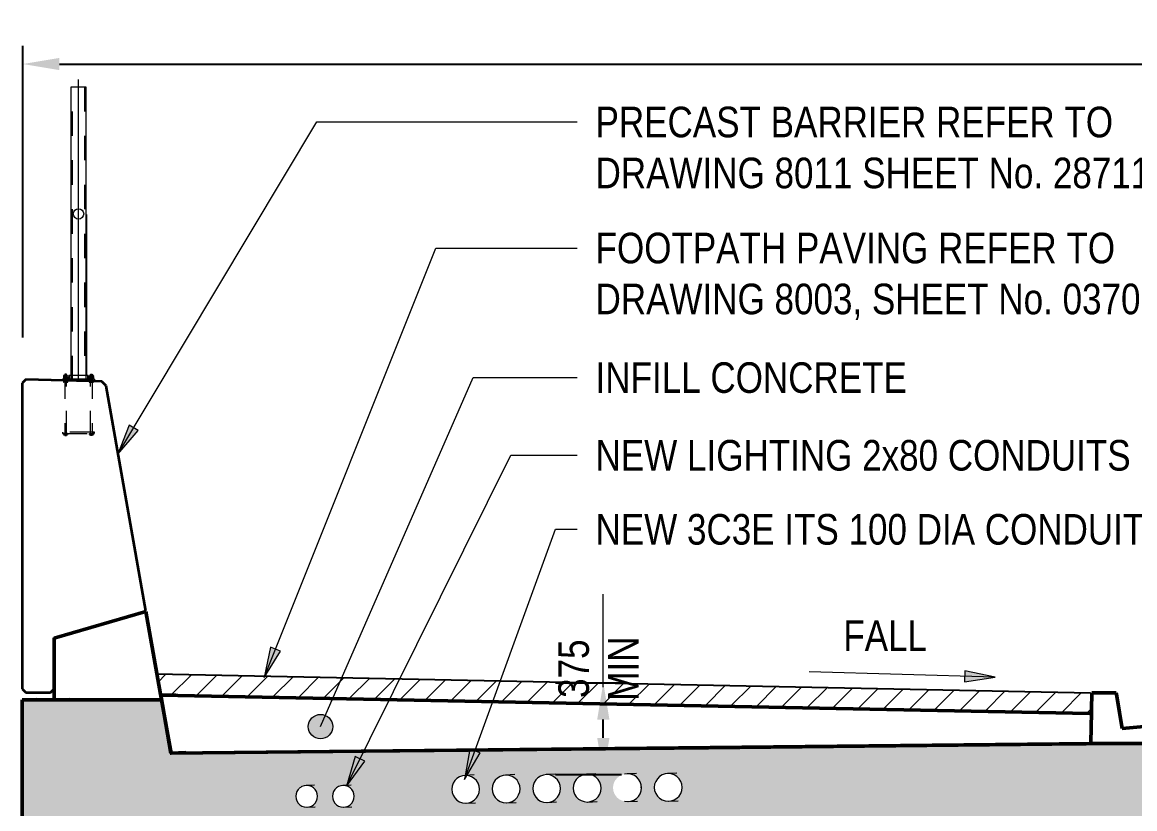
# Model space of a CAD drawing. Header units: metres. Extents: x -1693 to -1567, y 3 to 23.
# Drawn here: x -1647.161 to -1642.612, y 19.017 to 22.233 of the extents above; entities that cross this region are included whole.
import ezdxf

# ---------------------------------------------------------------- set-up
doc = ezdxf.new("R2010")
doc.units = ezdxf.units.M
doc.linetypes.add('JacobsDash', pattern=[0.0045, 0.003, -0.0015])
doc.layers.get('Defpoints').update_dxf_attribs({"color": 41})
for name, color, linetype, lineweight, true_color in [('Center line', 7, 'Continuous', 9, 0xff8080), ('D-BDGE-Conduits', 1, 'Continuous', 9, 0xff0000), ('D-BDGE-FRAMING', 7, 'Continuous', 13, 0x8c8cc6)]:
    doc.layers.add(name, color=color, linetype=linetype, lineweight=lineweight, true_color=true_color)
for name, color, linetype, lineweight in [('D-BDGE', 7, 'Continuous', 13), ('D-BDGE-18-SOLID', 7, 'Continuous', 9), ('D-BDGE-FLOOR', 7, 'Continuous', 50), ('D-BDGE-FLOOR-HID', 7, 'JacobsDash', 18), ('D-BDGE-FLOOR-PAT', 7, 'Continuous', 50), ('D-BDGE-GEN-MOD', 7, 'Continuous', 35), ('D-BDGE-LINE', 7, 'Continuous', 9), ('D-ENHA-TEXT', 7, 'Continuous', 9), ('D-ENHA-TEXT-DIMS', 7, 'Continuous', 9)]:
    doc.layers.add(name, color=color, linetype=linetype, lineweight=lineweight)
doc.styles.add('Arial Narrow', font='ARIALN.TTF', dxfattribs={"height": 0.125})
doc.dimstyles.new('____ddd____', dxfattribs={"dimscale": 0.3048, "dimtxt": 0.127929, "dimasz": 0.492126, "dimexe": 0.246063, "dimexo": 0.164042, "dimgap": 0.082021, "dimtad": 1, "dimdec": 0, "dimlfac": 1000, "dimzin": 0, "dimdsep": 46, "dimtxsty": 'Arial Narrow', "dimsah": 1, "dimcen": 0.09, "dimaunit": 1, "dimadec": 4, "dimazin": 0, "dimtfac": 1, "dimtdec": 4, "dimtix": 1, "dimtmove": 0, "dimatfit": 3, "dimfxl": 1, "dimtvp": 1, "dimtolj": 1, "dimtzin": 0, "dimarcsym": 2})
doc.dimstyles.new('____ddd_____1', dxfattribs={"dimscale": 0.3048, "dimtxt": 0.127929, "dimasz": 0.492126, "dimexe": 0.246063, "dimexo": 0.164042, "dimgap": 0.082021, "dimtad": 1, "dimdec": 0, "dimlfac": 1000, "dimzin": 0, "dimdsep": 46, "dimtxsty": 'Arial Narrow', "dimsah": 1, "dimcen": 0.09, "dimaunit": 1, "dimadec": 4, "dimazin": 0, "dimtfac": 1, "dimtdec": 4, "dimtix": 1, "dimtmove": 2, "dimatfit": 3, "dimfxl": 1, "dimtvp": 1, "dimtolj": 1, "dimtzin": 0, "dimarcsym": 2})

# ---------------------------------------------------------------- blocks, each defined once
blk = doc.blocks.new('08_ADC_Barrier_Precast_T2D_MBP-02-B - MBP-02-B-7218747-DRG-2871022 - SECTION 3')
at = {"layer": 'D-BDGE-GEN-MOD'}
for p, q in [((-1690.5551, 20.7714), (-1690.5702, 20.7564)), ((-1690.5702, 20.7564), (-1690.5702, 19.5064)), ((-1690.2449, 20.7637), (-1690.5551, 20.7714)), ((-1690.2277, 20.7466), (-1690.2449, 20.7637)), ((-1690.065, 19.8266), (-1690.2277, 20.7466)), ((-1690.4396, 19.7164), (-1690.065, 19.8266)), ((-1690.4396, 19.5064), (-1690.4396, 19.7164)), ((-1690.5702, 19.5064), (-1690.5551, 19.4914)), ((-1690.5551, 19.4914), (-1690.4547, 19.4914)), ((-1690.4547, 19.4914), (-1690.4396, 19.5064))]:
    blk.add_line(p, q, dxfattribs=at)
blk = doc.blocks.new('Upstand North - Upstand North-7372798-DRG-2871022 - SECTION 3')
at = {"layer": 'D-BDGE-FRAMING', "color": 7, "lineweight": 50}
for p, q in [((-1690.0645, 19.8238), (-1690.4391, 19.7137)), ((-1690.0006, 19.4621), (-1690.0645, 19.8238)), ((-1690.4391, 19.7137), (-1690.4391, 19.4618)), ((-1690.4391, 19.4618), (-1690.3789, 19.4638)), ((-1690.4391, 19.4618), (-1690.0006, 19.4621))]:
    blk.add_line(p, q, dxfattribs=at)
blk = doc.blocks.new('Floors 6 - Floors 6-5450700-DRG-2871022 - SECTION 3')
at = {"layer": 'D-BDGE-FLOOR'}
for p, q in [((-1686.1385, 19.4911), (-1686.1966, 19.491)), ((-1686.0948, 19.4764), (-1686.0973, 19.4911)), ((-1685.7743, 19.2861), (-1685.7744, 19.3704)), ((-1685.7743, 19.2854), (-1685.7743, 19.2861))]:
    blk.add_line(p, q, dxfattribs=at)
at = {"layer": 'D-BDGE-FLOOR', "flags": 128}
for points in [[(-1686.1966, 19.491), (-1686.198, 19.4217), (-1686.1983, 19.4059)], [(-1686.0973, 19.4911), (-1686.1179, 19.4911), (-1686.1385, 19.4911)], [(-1686.0728, 19.3448), (-1686.0838, 19.4106), (-1686.0948, 19.4764)], [(-1685.7744, 19.3704), (-1685.849, 19.364), (-1685.9236, 19.3576), (-1685.9982, 19.3512), (-1686.0728, 19.3448)], [(-1686.2007, 19.2831), (-1686.1296, 19.2835), (-1686.0586, 19.2839), (-1685.9875, 19.2842), (-1685.9177, 19.2846)], [(-1685.9176, 19.2846), (-1685.9165, 19.2846), (-1685.8454, 19.285), (-1685.7743, 19.2854)]]:
    blk.add_lwpolyline(points, dxfattribs=at)
at = {"layer": 'D-BDGE-FLOOR', "color": 250, "true_color": 0x303030, "flags": 128}
blk.add_lwpolyline([(-1686.1983, 19.4059), (-1686.1993, 19.3524), (-1686.2007, 19.2834)], dxfattribs=at)
at = {"layer": 'D-BDGE-FLOOR-HID'}
blk.add_line((-1686.2007, 19.2834), (-1686.2007, 19.2831), dxfattribs=at)
blk = doc.blocks.new('DIMBLOCK24-DRG-2871022 - SECTION 3')
at = {"layer": 'D-ENHA-TEXT-DIMS', "color": 0, "lineweight": -2, "transparency": 16777216}
for p, q in [((-1647.1584, 20.9434), (-1647.1584, 22.1368)), ((-1634.5328, 20.8983), (-1634.5328, 22.1368)), ((-1647.0084, 22.0618), (-1634.6828, 22.0618))]:
    blk.add_line(p, q, dxfattribs=at)
at = {"layer": 'D-ENHA-TEXT-DIMS', "color": 0, "transparency": 16777216}
for points in [[(-1647.0084, 22.0868), (-1647.0084, 22.0368), (-1647.1584, 22.0618)], [(-1634.6828, 22.0868), (-1634.6828, 22.0368), (-1634.5328, 22.0618)]]:
    blk.add_solid(points, dxfattribs=at)
at = {"layer": 'Defpoints', "color": 0, "transparency": 16777216}
for p in [(-1634.5328, 22.0618), (-1647.1584, 20.8934), (-1634.5328, 20.8483)]:
    blk.add_point(p, dxfattribs=at)
at = {"layer": 'D-ENHA-TEXT-DIMS', "color": 0, "transparency": 16777216, "char_height": 0.125, "width": 2.402626, "attachment_point": 5, "style": 'Arial Narrow'}
for s, insert in [('\\A1;12515 MIN 13370 MAX', (-1640.8456, 22.1506)), ('\\A1;CONSTRUCTION IN STAGE A', (-1640.8456, 21.9721))]:
    blk.add_mtext(s, dxfattribs=dict(at, insert=insert))
blk = doc.blocks.new('DIMBLOCK26-DRG-2871022 - SECTION 3')
at = {"layer": 'D-ENHA-TEXT-DIMS', "color": 0, "lineweight": -2, "transparency": 16777216}
for p, q in [((-1644.9804, 19.5313), (-1644.7099, 19.5313)), ((-1644.7849, 19.3063), (-1644.7849, 19.3813)), ((-1644.9804, 19.1563), (-1644.7099, 19.1563))]:
    blk.add_line(p, q, dxfattribs=at)
at = {"layer": 'D-ENHA-TEXT-DIMS', "color": 0, "transparency": 16777216}
for points in [[(-1644.8099, 19.3813), (-1644.7599, 19.3813), (-1644.7849, 19.5313)], [(-1644.8099, 19.3063), (-1644.7599, 19.3063), (-1644.7849, 19.1563)]]:
    blk.add_solid(points, dxfattribs=at)
at = {"layer": 'Defpoints', "color": 0, "transparency": 16777216}
for p in [(-1645.0304, 19.5313), (-1644.7849, 19.5313), (-1645.0304, 19.1563)]:
    blk.add_point(p, dxfattribs=at)
at = {"layer": 'D-ENHA-TEXT-DIMS', "color": 0, "transparency": 16777216, "insert": (-1644.8048, 19.5895), "char_height": 0.125, "width": 0.316776, "attachment_point": 5, "rotation": 90, "line_spacing_factor": 0.974696, "style": 'Arial Narrow'}
blk.add_mtext('\\A1;375\\PMIN', dxfattribs=at)

msp = doc.modelspace()

# ---------------------------------------------------------------- hatches: boundary and pattern name
at = {"layer": 'D-BDGE-FLOOR', "true_color": 0xc0c0c0}
for points in [[(-1645.4016, 19.0752), (-1645.3997, 19.0755), (-1645.4024, 19.0819), (-1645.4041, 19.0975), (-1645.4023, 19.1112), (-1645.396, 19.1255), (-1645.3869, 19.1369), (-1645.3756, 19.1454), (-1645.3625, 19.1508), (-1645.3462, 19.1525), (-1645.3319, 19.1502), (-1645.3206, 19.1459), (-1645.3204, 19.146), (-1645.3199, 19.1464), (-1645.3227, 19.148), (-1645.3374, 19.1527), (-1645.3511, 19.1536), (-1645.3641, 19.1515), (-1645.3761, 19.1466), (-1645.387, 19.1388), (-1645.3967, 19.1269), (-1645.4023, 19.1159), (-1645.4054, 19.1013), (-1645.4051, 19.0886), (-1645.4016, 19.0752)], [(-1645.2359, 19.0767), (-1645.234, 19.077), (-1645.2366, 19.0834), (-1645.2384, 19.0991), (-1645.2365, 19.1128), (-1645.2302, 19.1271), (-1645.2213, 19.1384), (-1645.2099, 19.1469), (-1645.1955, 19.1525), (-1645.1805, 19.154), (-1645.1662, 19.1517), (-1645.1548, 19.1474), (-1645.1542, 19.1479), (-1645.157, 19.1496), (-1645.1717, 19.1542), (-1645.1832, 19.1554), (-1645.1974, 19.1534), (-1645.2108, 19.1478), (-1645.2215, 19.1401), (-1645.231, 19.1283), (-1645.2365, 19.1174), (-1645.2397, 19.1039), (-1645.2395, 19.0901), (-1645.2359, 19.0767)], [(-1644.9045, 19.0797), (-1644.9026, 19.08), (-1644.9052, 19.0864), (-1644.9072, 19.101), (-1644.9051, 19.1158), (-1644.8989, 19.1301), (-1644.8898, 19.1414), (-1644.8776, 19.1503), (-1644.8641, 19.1555), (-1644.849, 19.157), (-1644.8348, 19.1547), (-1644.8234, 19.1504), (-1644.8228, 19.1509), (-1644.8256, 19.1526), (-1644.8402, 19.1572), (-1644.8518, 19.1584), (-1644.866, 19.1564), (-1644.8794, 19.1508), (-1644.8901, 19.1431), (-1644.8996, 19.1314), (-1644.9052, 19.1205), (-1644.9083, 19.1053), (-1644.9081, 19.0931), (-1644.9045, 19.0797)], [(-1644.5731, 19.0827), (-1644.5712, 19.083), (-1644.5738, 19.0894), (-1644.5755, 19.1059), (-1644.5738, 19.1187), (-1644.5675, 19.133), (-1644.5584, 19.1444), (-1644.547, 19.1529), (-1644.534, 19.1583), (-1644.5176, 19.16), (-1644.5034, 19.1577), (-1644.492, 19.1534), (-1644.4913, 19.1539), (-1644.4942, 19.1556), (-1644.5088, 19.1603), (-1644.5204, 19.1614), (-1644.5346, 19.1594), (-1644.5476, 19.154), (-1644.5584, 19.1463), (-1644.5682, 19.1345), (-1644.5738, 19.1235), (-1644.5769, 19.11), (-1644.5766, 19.0961), (-1644.5731, 19.0827)], [(-1646.0153, 19.1095), (-1646.0105, 19.1097), (-1646.0082, 19.1103), (-1645.998, 19.1116), (-1645.9866, 19.1107), (-1645.9866, 19.1108), (-1645.9939, 19.1124), (-1646.0071, 19.1116), (-1646.0128, 19.1101)], [(-1645.8646, 19.1095), (-1645.8594, 19.1101), (-1645.848, 19.1116), (-1645.8366, 19.1107), (-1645.8366, 19.1109), (-1645.8433, 19.1124), (-1645.8564, 19.1116), (-1645.8646, 19.1095)], [(-1645.347, 19.0389), (-1645.3312, 19.0417), (-1645.319, 19.0469), (-1645.3162, 19.0492), (-1645.3171, 19.0498), (-1645.3205, 19.0474), (-1645.3347, 19.0419), (-1645.3498, 19.0404), (-1645.3625, 19.0421), (-1645.3761, 19.0477), (-1645.3878, 19.0566), (-1645.3967, 19.0683), (-1645.3996, 19.0753), (-1645.4014, 19.0748), (-1645.395, 19.063), (-1645.384, 19.0518), (-1645.3733, 19.0448), (-1645.3586, 19.0402), (-1645.347, 19.0389)], [(-1645.0156, 19.042), (-1645.0156, 19.042), (-1644.9997, 19.0447), (-1644.9876, 19.0499), (-1644.9847, 19.0522), (-1644.9856, 19.0529), (-1644.9891, 19.0504), (-1645.0033, 19.0449), (-1645.0184, 19.0434), (-1645.0311, 19.0451), (-1645.0447, 19.0507), (-1645.0564, 19.0596), (-1645.0653, 19.0713), (-1645.0682, 19.0783), (-1645.07, 19.0779), (-1645.0636, 19.066), (-1645.0526, 19.0548), (-1645.0419, 19.0479), (-1645.0272, 19.0432), (-1645.0157, 19.042)], [(-1644.5185, 19.0465), (-1644.5026, 19.0492), (-1644.4905, 19.0544), (-1644.4876, 19.0568), (-1644.4885, 19.0574), (-1644.492, 19.0549), (-1644.5063, 19.0494), (-1644.5213, 19.0479), (-1644.534, 19.0496), (-1644.5476, 19.0552), (-1644.5593, 19.0642), (-1644.5682, 19.0758), (-1644.5711, 19.0828), (-1644.5729, 19.0823), (-1644.5664, 19.0705), (-1644.5555, 19.0593), (-1644.5448, 19.0524), (-1644.5301, 19.0477), (-1644.5185, 19.0465)], [(-1644.6791, 19.0453), (-1644.6643, 19.049), (-1644.6603, 19.051), (-1644.6683, 19.0507), (-1644.6757, 19.0479), (-1644.6891, 19.0461), (-1644.702, 19.0478), (-1644.693, 19.0455), (-1644.6791, 19.0453)]]:
    msp.add_hatch(color=9, dxfattribs=at).paths.add_polyline_path(points)
h = msp.add_hatch(color=9, dxfattribs=at)
h.paths.add_polyline_path([(-1645.0702, 19.0782), (-1645.0683, 19.0785), (-1645.0709, 19.0849), (-1645.0727, 19.1006), (-1645.0709, 19.1141), (-1645.0646, 19.1285), (-1645.0555, 19.1399), (-1645.053, 19.1419), (-1645.0557, 19.1416), (-1645.0653, 19.1299), (-1645.0709, 19.119), (-1645.074, 19.1054), (-1645.0737, 19.0916), (-1645.0728, 19.088)])
h.paths.add_polyline_path([(-1645.0555, 19.1419), (-1645.0528, 19.142), (-1645.0442, 19.1484), (-1645.0298, 19.154), (-1645.0148, 19.1555), (-1645.0005, 19.1532), (-1644.9891, 19.1489), (-1644.9884, 19.1494), (-1644.9913, 19.1511), (-1645.0059, 19.1557), (-1645.0175, 19.1569), (-1645.0317, 19.1549), (-1645.0451, 19.1493), (-1645.0519, 19.1445)])
h = msp.add_hatch(color=9, dxfattribs=at)
h.paths.add_polyline_path([(-1644.7065, 19.049), (-1644.7065, 19.0492), (-1644.7065, 19.049)])
h.paths.add_polyline_path([(-1644.6683, 19.0507), (-1644.6591, 19.0516), (-1644.6529, 19.0552), (-1644.6567, 19.0569), (-1644.661, 19.0537), (-1644.666, 19.0516)])
edge = h.paths.add_edge_path()
edge.add_line((-1644.6597, 19.1506), (-1644.6575, 19.1525))
edge.add_line((-1644.6575, 19.1525), (-1644.6657, 19.1564))
edge.add_line((-1644.6657, 19.1564), (-1644.6773, 19.1594))
edge.add_line((-1644.6773, 19.1594), (-1644.6921, 19.1594))
edge.add_line((-1644.6921, 19.1594), (-1644.7022, 19.157))
edge.add_line((-1644.7022, 19.157), (-1644.687, 19.1584))
edge.add_line((-1644.687, 19.1584), (-1644.6726, 19.156))
edge.add_line((-1644.6726, 19.156), (-1644.661, 19.1512))
edge.add_line((-1644.661, 19.1512), (-1644.66, 19.1504))
h = msp.add_hatch(color=9, dxfattribs=at)
h.paths.add_polyline_path([(-1646.0033, 19.0229), (-1645.9902, 19.0237), (-1645.9802, 19.0268), (-1645.9708, 19.0325), (-1645.9683, 19.0355), (-1645.978, 19.0288), (-1645.9866, 19.0252), (-1645.998, 19.0237), (-1646.0105, 19.0257), (-1646.0224, 19.0302), (-1646.0237, 19.0302), (-1646.0133, 19.0252), (-1646.0033, 19.0229)])
h.paths.add_polyline_path([(-1646.0208, 19.0302), (-1646.03, 19.0378), (-1646.0364, 19.0464), (-1646.0405, 19.0566), (-1646.0417, 19.0695), (-1646.0399, 19.0803), (-1646.0361, 19.0897), (-1646.0281, 19.0995), (-1646.0197, 19.1059), (-1646.0105, 19.1097), (-1646.0157, 19.1093), (-1646.0264, 19.1029), (-1646.0339, 19.0956), (-1646.039, 19.0877), (-1646.0427, 19.0773), (-1646.0438, 19.0669), (-1646.0438, 19.0669), (-1646.0415, 19.0541), (-1646.0373, 19.0446), (-1646.0311, 19.0366), (-1646.0236, 19.0302)])
edge = h.paths.add_edge_path()
edge.add_line((-1645.97, 19.1021), (-1645.9751, 19.1059))
edge.add_line((-1645.9751, 19.1059), (-1645.9839, 19.1101))
edge.add_line((-1645.9839, 19.1101), (-1645.9871, 19.1107))
edge.add_line((-1645.9871, 19.1107), (-1645.9866, 19.1101))
edge.add_line((-1645.9866, 19.1101), (-1645.9752, 19.1051))
edge.add_line((-1645.9752, 19.1051), (-1645.9724, 19.103))
edge.add_line((-1645.9724, 19.103), (-1645.9705, 19.1015))
h = msp.add_hatch(color=9, dxfattribs=at)
h.paths.add_polyline_path([(-1645.8527, 19.0229), (-1645.8395, 19.0237), (-1645.8295, 19.0268), (-1645.8201, 19.0325), (-1645.8164, 19.0359), (-1645.8173, 19.0363), (-1645.826, 19.0296), (-1645.8366, 19.0252), (-1645.848, 19.0237), (-1645.8626, 19.0252), (-1645.8527, 19.0229)])
h.paths.add_polyline_path([(-1645.8633, 19.0253), (-1645.861, 19.0259), (-1645.8713, 19.0306), (-1645.88, 19.0378), (-1645.8868, 19.0474), (-1645.8905, 19.0564), (-1645.8917, 19.0695), (-1645.8904, 19.0792), (-1645.8861, 19.0897), (-1645.8781, 19.0995), (-1645.8697, 19.1059), (-1645.8606, 19.1096), (-1645.8647, 19.1094), (-1645.8743, 19.1042), (-1645.8831, 19.0957), (-1645.8884, 19.0878), (-1645.8921, 19.0771), (-1645.8931, 19.0669), (-1645.8908, 19.0541), (-1645.8866, 19.0446), (-1645.8796, 19.0358), (-1645.8717, 19.0296), (-1645.8633, 19.0253)])
edge = h.paths.add_edge_path()
edge.add_line((-1645.8194, 19.1021), (-1645.8244, 19.1059))
edge.add_line((-1645.8244, 19.1059), (-1645.8333, 19.1101))
edge.add_line((-1645.8333, 19.1101), (-1645.8371, 19.1107))
edge.add_line((-1645.8371, 19.1107), (-1645.8366, 19.1101))
edge.add_line((-1645.8366, 19.1101), (-1645.8246, 19.1047))
edge.add_line((-1645.8246, 19.1047), (-1645.8217, 19.1025))
edge.add_line((-1645.8217, 19.1025), (-1645.8202, 19.1013))
h = msp.add_hatch(color=9, dxfattribs=at)
h.paths.add_polyline_path([(-1645.1841, 19.0419), (-1645.1968, 19.0436), (-1645.2104, 19.0492), (-1645.2221, 19.0581), (-1645.231, 19.0698), (-1645.2339, 19.0768), (-1645.2357, 19.0763), (-1645.2292, 19.0645), (-1645.2184, 19.0533), (-1645.2076, 19.0463), (-1645.1952, 19.0419)])
h.paths.add_polyline_path([(-1645.1814, 19.0405), (-1645.1812, 19.0405), (-1645.1655, 19.0432), (-1645.1533, 19.0484), (-1645.1504, 19.0507), (-1645.1514, 19.0513), (-1645.1548, 19.0489), (-1645.169, 19.0434), (-1645.1841, 19.0419), (-1645.1904, 19.0414), (-1645.1814, 19.0405)])
h = msp.add_hatch(color=9, dxfattribs=at)
h.paths.add_polyline_path([(-1644.8638, 19.0464), (-1644.8654, 19.0466), (-1644.879, 19.0522), (-1644.8907, 19.0612), (-1644.8996, 19.0728), (-1644.9025, 19.0798), (-1644.9043, 19.0793), (-1644.8978, 19.0675), (-1644.8869, 19.0563), (-1644.8761, 19.0493), (-1644.8638, 19.0449)])
h.paths.add_polyline_path([(-1644.8499, 19.0435), (-1644.834, 19.0462), (-1644.8219, 19.0514), (-1644.8191, 19.0537), (-1644.82, 19.0543), (-1644.8234, 19.0519), (-1644.8363, 19.0466), (-1644.8527, 19.0449), (-1644.8638, 19.0464), (-1644.8638, 19.0449), (-1644.8499, 19.0435)])
at = {"layer": 'D-BDGE-FLOOR-PAT', "true_color": 0xc0c0c0}
h = msp.add_hatch(color=9, dxfattribs=at)
h.paths.add_polyline_path([(-1647.1607, 18.8632), (-1634.5328, 18.9892), (-1634.5328, 19.3642), (-1646.5562, 19.2442), (-1646.5431, 19.1766), (-1647.1584, 19.1766), (-1647.1584, 19.2382), (-1647.1607, 19.2382), (-1647.1607, 18.9015)])
h.paths.add_polyline_path([(-1645.8527, 19.0229), (-1645.8644, 19.0259), (-1645.8731, 19.0302), (-1645.8817, 19.0378), (-1645.8877, 19.0461), (-1645.892, 19.0582), (-1645.893, 19.0684), (-1645.8915, 19.0792), (-1645.8875, 19.0892), (-1645.8811, 19.0981), (-1645.8742, 19.1043), (-1645.8627, 19.11), (-1645.8541, 19.1122), (-1645.8425, 19.1122), (-1645.8316, 19.1095), (-1645.8217, 19.1041), (-1645.814, 19.0972), (-1645.8083, 19.0892), (-1645.804, 19.0771), (-1645.8028, 19.0684), (-1645.8044, 19.0563), (-1645.8076, 19.0474), (-1645.8144, 19.0378), (-1645.8217, 19.0311), (-1645.8333, 19.0253), (-1645.8418, 19.0231)])
h.paths.add_polyline_path([(-1646.0033, 19.0229), (-1646.014, 19.0253), (-1646.0237, 19.0302), (-1646.0323, 19.0378), (-1646.0383, 19.0461), (-1646.0423, 19.0562), (-1646.0438, 19.0669), (-1646.042, 19.0797), (-1646.0383, 19.0889), (-1646.032, 19.0978), (-1646.0249, 19.1043), (-1646.0153, 19.1095), (-1646.0048, 19.1122), (-1645.9931, 19.1122), (-1645.9822, 19.1095), (-1645.9736, 19.1051), (-1645.9643, 19.0967), (-1645.9589, 19.0892), (-1645.9547, 19.0777), (-1645.9536, 19.0669), (-1645.9551, 19.0562), (-1645.9592, 19.0461), (-1645.9655, 19.0373), (-1645.9739, 19.0302), (-1645.9839, 19.0253), (-1645.9925, 19.0231)])
h.paths.add_polyline_path([(-1645.3471, 19.0389), (-1645.3625, 19.041), (-1645.374, 19.0451), (-1645.3856, 19.0528), (-1645.395, 19.063), (-1645.4016, 19.0752), (-1645.4052, 19.0886), (-1645.4054, 19.1024), (-1645.4023, 19.1159), (-1645.396, 19.1283), (-1645.387, 19.1388), (-1645.3736, 19.1477), (-1645.3625, 19.1521), (-1645.3489, 19.1539), (-1645.3334, 19.1519), (-1645.322, 19.1478), (-1645.3104, 19.1401), (-1645.301, 19.1299), (-1645.2943, 19.1174), (-1645.2908, 19.1039), (-1645.2906, 19.0901), (-1645.2938, 19.0767), (-1645.3, 19.0645), (-1645.309, 19.054), (-1645.3203, 19.046), (-1645.3334, 19.0408), (-1645.3383, 19.0402)])
h.paths.add_polyline_path([(-1645.1813, 19.0405), (-1645.1968, 19.0425), (-1645.2083, 19.0466), (-1645.2199, 19.0543), (-1645.2293, 19.0645), (-1645.236, 19.0769), (-1645.2395, 19.0916), (-1645.2393, 19.1059), (-1645.2365, 19.1177), (-1645.2303, 19.1299), (-1645.2213, 19.1404), (-1645.2079, 19.1492), (-1645.1968, 19.1536), (-1645.1832, 19.1554), (-1645.1677, 19.1534), (-1645.1563, 19.1493), (-1645.1447, 19.1416), (-1645.1346, 19.1302), (-1645.1285, 19.119), (-1645.1251, 19.1054), (-1645.1249, 19.0916), (-1645.1281, 19.0782), (-1645.1343, 19.066), (-1645.1433, 19.0555), (-1645.1546, 19.0475), (-1645.1677, 19.0423), (-1645.1726, 19.0417)])
h.paths.add_polyline_path([(-1644.9083, 19.1069), (-1644.905, 19.1207), (-1644.8989, 19.1329), (-1644.8882, 19.1445), (-1644.8765, 19.1522), (-1644.8654, 19.1566), (-1644.8518, 19.1584), (-1644.8363, 19.1564), (-1644.8235, 19.1514), (-1644.8133, 19.1446), (-1644.8039, 19.1344), (-1644.7972, 19.1222), (-1644.7937, 19.1088), (-1644.7934, 19.095), (-1644.7966, 19.0815), (-1644.8028, 19.0691), (-1644.8119, 19.0585), (-1644.8232, 19.0505), (-1644.8363, 19.0453), (-1644.8499, 19.0435), (-1644.8654, 19.0455), (-1644.8769, 19.0496), (-1644.8885, 19.0573), (-1644.8979, 19.0675), (-1644.9046, 19.0799), (-1644.9081, 19.0935), (-1644.9083, 19.1064)])
h.paths.add_polyline_path([(-1645.0156, 19.042), (-1645.0311, 19.044), (-1645.0426, 19.0481), (-1645.0542, 19.0558), (-1645.0636, 19.066), (-1645.0703, 19.0784), (-1645.0738, 19.092), (-1645.0739, 19.1059), (-1645.0708, 19.1192), (-1645.0646, 19.1314), (-1645.0556, 19.1419), (-1645.0422, 19.1507), (-1645.0311, 19.1551), (-1645.0175, 19.1569), (-1645.002, 19.1549), (-1644.9906, 19.1508), (-1644.979, 19.1431), (-1644.9696, 19.1329), (-1644.9628, 19.1205), (-1644.9593, 19.1059), (-1644.9592, 19.0931), (-1644.9624, 19.0797), (-1644.9686, 19.0675), (-1644.9776, 19.057), (-1644.9889, 19.049), (-1645.002, 19.0438), (-1645.0069, 19.0432)])
h.paths.add_polyline_path([(-1644.6791, 19.0453), (-1644.693, 19.0455), (-1644.7081, 19.0499), (-1644.7187, 19.0548), (-1644.729, 19.0627), (-1644.7387, 19.0763), (-1644.7438, 19.0898), (-1644.7453, 19.1036), (-1644.743, 19.1183), (-1644.7379, 19.1306), (-1644.7278, 19.1431), (-1644.7172, 19.1512), (-1644.7027, 19.157), (-1644.6912, 19.1596), (-1644.6773, 19.1594), (-1644.6638, 19.1559), (-1644.6516, 19.1493), (-1644.6404, 19.1385), (-1644.6328, 19.1263), (-1644.6289, 19.1153), (-1644.6274, 19.1016), (-1644.6293, 19.0878), (-1644.6349, 19.0743), (-1644.6426, 19.0637), (-1644.655, 19.0537), (-1644.6669, 19.0481), (-1644.6782, 19.0455)])
h.paths.add_polyline_path([(-1644.5185, 19.0465), (-1644.534, 19.0485), (-1644.5455, 19.0526), (-1644.557, 19.0603), (-1644.5665, 19.0706), (-1644.5732, 19.0829), (-1644.5767, 19.0963), (-1644.5769, 19.11), (-1644.5738, 19.1235), (-1644.5675, 19.1358), (-1644.5584, 19.1464), (-1644.5451, 19.1552), (-1644.534, 19.1596), (-1644.5204, 19.1615), (-1644.5049, 19.1594), (-1644.4934, 19.1553), (-1644.4819, 19.1476), (-1644.4725, 19.1374), (-1644.4658, 19.1252), (-1644.4622, 19.1118), (-1644.462, 19.098), (-1644.4651, 19.0845), (-1644.4714, 19.0721), (-1644.4805, 19.0616), (-1644.4918, 19.0535), (-1644.5049, 19.0483), (-1644.5098, 19.0477)])
h.paths.add_polyline_path([(-1647.1584, 19.2382), (-1647.1584, 19.2382), (-1647.1606, 19.2382)])
h = msp.add_hatch(color=9, dxfattribs=at)
h.paths.add_polyline_path([(-1646.5562, 19.2442), (-1642.3653, 19.2861), (-1642.3653, 19.288), (-1643.1909, 19.2793), (-1646.5526, 19.2445), (-1646.5529, 19.2463), (-1646.5549, 19.2462), (-1646.5546, 19.2446), (-1646.5563, 19.2445)])
h.paths.add_polyline_path([(-1641.5231, 19.2945), (-1634.5328, 19.3642), (-1634.5344, 19.3662), (-1634.5349, 19.3662), (-1639.1872, 19.3192), (-1641.495, 19.2948)])
at = {"layer": 'D-BDGE-FLOOR-PAT', "lineweight": 9, "true_color": 0xc0c0c0}
h = msp.add_hatch(dxfattribs=at)
h.set_pattern_fill('FP_6', color=9, style=0, pattern_type=2)
h.set_pattern_definition([(50, (-1629.45954, 17.058), (0.2313721, -0.020238), [0.02419, -0.26613]), (355, (-1629.45954, 17.058), (-0.0447625, 0.2426446), [0.01935, -0.2129]), (100.451, (-1629.43954, 17.056), (0.1866137, 0.2224002), [0.02056, -0.22617]), (46.184, (-1629.45954, 17.123), (0.344272, -0.0533906), [0.03629, -0.39919]), (96.636, (-1629.43054, 17.118), (0.3014963, 0.3142366), [0.03084, -0.33926]), (351.184, (-1629.45954, 17.123), (0.301502, 0.314234), [0.02903, -0.31935]), (21, (-1629.42654, 17.106), (0.192551, -0.129872), [0.02419, -0.26613]), (326, (-1629.42654, 17.106), (0.0784863, 0.233923), [0.01935, -0.2129]), (71.451, (-1629.41054, 17.096), (0.2710378, 0.1040435), [0.02056, -0.22617]), (37.5, (-1629.459535, 17.058), (0.0039173, 0.10738557), [0.00168, -0.20865, 0.00168, -0.21445, -0.21371]), (37.5, (-1629.459535, 17.058), (0.0039173, 0.10738557), [-0.42645, 0.00168, -0.21203]), (7.5, (-1629.45954, 17.058), (0.0848598, 0.12722485), [0.00168, -0.12155, 0.00168, -0.20381, -0.08145]), (7.5, (-1629.45954, 17.058), (0.0848598, 0.12722485), [-0.32871, 0.00168, -0.07978]), (327.5, (-1629.531535, 17.058), (0.1722007, -0.00727228), [0.00168, -0.07897, 0.00168, -0.24994, -0.33387]), (327.5, (-1629.531535, 17.058), (0.1722007, -0.00727228), [-0.33226, 0.00168, -0.33219]), (317.5, (-1629.56354, 17.058), (0.1881195, 0.0322922), [0.00168, -0.10316, 0.00168, -0.16542, -0.2371]), (317.5, (-1629.56354, 17.058), (0.1881195, 0.0322922), [-0.27193, 0.00168, -0.23542])])
h.paths.add_polyline_path([(-1646.5526, 19.2445), (-1643.1909, 19.2798), (-1646.5529, 19.2463), (-1646.5528, 19.2455)])
at = {"layer": 'D-BDGE-LINE', "true_color": 0x808080}
h = msp.add_hatch(dxfattribs=at)
h.set_pattern_fill('FP_14', color=8, style=0, pattern_type=2)
h.set_pattern_definition([(45, (-1629.459535, 17.058), (-0.053033, 0.053033), [])])
h.paths.add_polyline_path([(-1642.7934, 19.4098), (-1642.7934, 19.4899), (-1646.6134, 19.5676), (-1646.5964, 19.4802), (-1646.5943, 19.4805), (-1646.5342, 19.4831), (-1642.7976, 19.4099)])
at = {"layer": 'D-BDGE-LINE', "true_color": 0xc0c0c0}
for points in [[(-1647.1606, 19.2385), (-1647.1584, 19.2386), (-1647.1584, 19.2863), (-1646.5644, 19.2863), (-1646.5566, 19.2462), (-1646.5549, 19.2465), (-1646.5932, 19.4639), (-1647.1606, 19.4582), (-1647.1606, 19.2522)], [(-1646.5431, 19.1766), (-1646.5644, 19.2863), (-1647.1584, 19.2863), (-1647.1584, 19.1766), (-1646.5526, 19.1766)], [(-1646.5563, 19.2446), (-1646.5546, 19.2446), (-1646.5549, 19.2462), (-1646.5566, 19.2462), (-1646.5565, 19.2454)]]:
    msp.add_hatch(color=9, dxfattribs=at).paths.add_polyline_path(points)
at = {"layer": 'D-ENHA-TEXT'}
for points in [[(-1646.7695, 20.4672), (-1646.6864, 20.5632), (-1646.7242, 20.5858)], [(-1646.1721, 19.5533), (-1646.1053, 19.6612), (-1646.1462, 19.6775)], [(-1643.1823, 19.5541), (-1643.3066, 19.58), (-1643.3079, 19.5359)], [(-1645.3523, 19.1358), (-1645.2889, 19.2458), (-1645.3304, 19.2609)], [(-1645.8352, 19.1092), (-1645.7599, 19.2113), (-1645.7994, 19.231)]]:
    msp.add_hatch(color=256, dxfattribs=at).paths.add_polyline_path(points)
h = msp.add_hatch(color=256, dxfattribs=at)
edge = h.paths.add_edge_path()
edge.add_arc((-1645.9412, 19.3525), 0.05, 0, 360)

# ---------------------------------------------------------------- linework, layer by layer
at = {"layer": 'Center line'}
for p, q in [((-1644.6331, 19.1047), (-1644.6278, 19.1049)), ((-1644.6331, 19.1047), (-1644.6278, 19.1049)), ((-1644.4635, 19.1064), (-1644.4622, 19.1064)), ((-1644.4635, 19.1064), (-1644.4622, 19.1064)), ((-1645.292, 19.0989), (-1645.2907, 19.0989)), ((-1645.292, 19.0989), (-1645.2907, 19.0989)), ((-1645.1263, 19.1004), (-1645.125, 19.1004)), ((-1645.1263, 19.1004), (-1645.125, 19.1004)), ((-1644.9606, 19.1019), (-1644.9593, 19.1019)), ((-1644.9606, 19.1019), (-1644.9593, 19.1019)), ((-1644.7949, 19.1034), (-1644.7936, 19.1034)), ((-1644.7949, 19.1034), (-1644.7936, 19.1034))]:
    msp.add_line(p, q, dxfattribs=at)
at = {"layer": 'Center line', "color": 16, "true_color": 0x7f0000}
for p, q in [((-1645.9543, 19.0696), (-1645.9536, 19.0696)), ((-1645.9543, 19.0696), (-1645.9536, 19.0696)), ((-1645.8043, 19.0696), (-1645.803, 19.0696)), ((-1645.8043, 19.0696), (-1645.803, 19.0696))]:
    msp.add_line(p, q, dxfattribs=at)
at = {"layer": 'D-BDGE', "color": 7, "lineweight": 9, "true_color": 0xffffff}
msp.add_line((-1646.9307, 20.7681), (-1646.9307, 21.9981), dxfattribs=at)
at = {"layer": 'D-BDGE', "lineweight": 9}
for p, q in [((-1646.9609, 20.7681), (-1646.9609, 21.9681)), ((-1646.9006, 21.9681), (-1646.9006, 20.7681)), ((-1646.9006, 21.4472), (-1646.8975, 21.4472)), ((-1646.8975, 21.4472), (-1646.8975, 20.7885)), ((-1646.8907, 20.7881), (-1646.9007, 20.7881)), ((-1646.8975, 20.7885), (-1646.9006, 20.7885)), ((-1646.8944, 20.7881), (-1646.8944, 20.7681)), ((-1646.8907, 20.7681), (-1646.8907, 20.7881)), ((-1646.8872, 20.7877), (-1646.8872, 20.7838)), ((-1646.8862, 20.7888), (-1646.8705, 20.7888)), ((-1646.8838, 20.7757), (-1646.8838, 20.7878)), ((-1646.8828, 20.7888), (-1646.8747, 20.7888)), ((-1646.8813, 20.7931), (-1646.8747, 20.7931)), ((-1646.8722, 20.7757), (-1646.8722, 20.7878)), ((-1646.8944, 20.7681), (-1646.8907, 20.7681)), ((-1646.889, 20.7757), (-1646.8711, 20.7757)), ((-1646.889, 20.7731), (-1646.889, 20.7757)), ((-1646.8874, 20.7814), (-1646.8874, 20.7778)), ((-1646.8861, 20.7827), (-1646.8705, 20.7827)), ((-1646.8699, 20.7827), (-1646.8861, 20.7827)), ((-1646.8736, 20.7757), (-1646.8838, 20.7757)), ((-1646.8838, 20.7757), (-1646.8675, 20.7757)), ((-1646.8828, 20.7827), (-1646.8747, 20.7827)), ((-1646.8828, 20.7827), (-1646.8747, 20.7827)), ((-1646.869, 20.7869), (-1646.869, 20.7837)), ((-1646.869, 20.7815), (-1646.869, 20.7778)), ((-1646.8675, 20.7731), (-1646.8675, 20.7757)), ((-1646.8657, 20.7681), (-1646.8657, 20.7731)), ((-1646.8657, 20.7731), (-1646.8657, 20.7681)), ((-1646.9957, 20.5566), (-1646.9957, 20.5516)), ((-1646.9925, 20.5497), (-1646.9925, 20.5466)), ((-1646.9915, 20.5456), (-1646.9754, 20.5456)), ((-1646.9753, 20.5516), (-1646.9909, 20.5516)), ((-1646.9754, 20.5456), (-1646.9909, 20.5456)), ((-1646.9892, 20.5506), (-1646.9892, 20.5466)), ((-1646.9786, 20.5516), (-1646.9867, 20.5516)), ((-1646.9786, 20.5456), (-1646.9867, 20.5456)), ((-1646.9786, 20.5456), (-1646.9867, 20.5456)), ((-1646.9786, 20.5456), (-1646.9867, 20.5456)), ((-1646.9867, 20.5431), (-1646.9801, 20.5431)), ((-1646.9776, 20.5506), (-1646.9776, 20.5466)), ((-1646.9742, 20.5506), (-1646.9742, 20.5466)), ((-1646.8872, 20.5506), (-1646.8872, 20.5466)), ((-1646.8862, 20.5516), (-1646.8705, 20.5516)), ((-1646.8861, 20.5456), (-1646.8705, 20.5456)), ((-1646.8699, 20.5456), (-1646.8861, 20.5456)), ((-1646.8838, 20.5506), (-1646.8838, 20.5466)), ((-1646.8828, 20.5516), (-1646.8747, 20.5516)), ((-1646.8828, 20.5456), (-1646.8747, 20.5456)), ((-1646.8828, 20.5456), (-1646.8747, 20.5456)), ((-1646.8828, 20.5456), (-1646.8747, 20.5456)), ((-1646.8747, 20.5431), (-1646.8813, 20.5431)), ((-1646.8722, 20.5506), (-1646.8722, 20.5466)), ((-1646.869, 20.5497), (-1646.869, 20.5466)), ((-1646.8657, 20.5516), (-1646.8657, 20.5566))]:
    msp.add_line(p, q, dxfattribs=at)
at = {"layer": 'D-BDGE'}
for p, q in [((-1646.9609, 21.9681), (-1646.9006, 21.9681)), ((-1646.9753, 20.7888), (-1646.9909, 20.7888)), ((-1646.9892, 20.7757), (-1646.9892, 20.7878)), ((-1646.9801, 20.7931), (-1646.9867, 20.7931)), ((-1646.9786, 20.7888), (-1646.9867, 20.7888)), ((-1646.9776, 20.7757), (-1646.9776, 20.7878)), ((-1646.9742, 20.7877), (-1646.9742, 20.7838)), ((-1646.9708, 20.7881), (-1646.9708, 20.7681)), ((-1646.9609, 20.7881), (-1646.9708, 20.7881)), ((-1646.9671, 20.7681), (-1646.9671, 20.7881)), ((-1646.9007, 20.7881), (-1646.9559, 20.7881)), ((-1646.8657, 20.7731), (-1646.9957, 20.7731)), ((-1646.9957, 20.7731), (-1646.9957, 20.7681)), ((-1646.9957, 20.7681), (-1646.8657, 20.7681)), ((-1646.9776, 20.7757), (-1646.994, 20.7757)), ((-1646.994, 20.7731), (-1646.994, 20.7757)), ((-1646.9925, 20.7869), (-1646.9925, 20.7837)), ((-1646.9925, 20.7837), (-1646.9925, 20.7778)), ((-1646.9924, 20.7659), (-1646.9924, 20.763)), ((-1646.9915, 20.7827), (-1646.9751, 20.7827)), ((-1646.9915, 20.7681), (-1646.9753, 20.7681)), ((-1646.9753, 20.7827), (-1646.9909, 20.7827)), ((-1646.9753, 20.7681), (-1646.9909, 20.7681)), ((-1646.9725, 20.7757), (-1646.9903, 20.7757)), ((-1646.9764, 20.761), (-1646.9903, 20.761)), ((-1646.9892, 20.7671), (-1646.9892, 20.762)), ((-1646.9882, 20.761), (-1646.9786, 20.761)), ((-1646.9878, 20.7757), (-1646.9776, 20.7757)), ((-1646.9786, 20.7827), (-1646.9867, 20.7827)), ((-1646.9786, 20.7827), (-1646.9867, 20.7827)), ((-1646.9786, 20.7681), (-1646.9867, 20.7681)), ((-1646.9786, 20.7681), (-1646.9867, 20.7681)), ((-1646.9786, 20.761), (-1646.9867, 20.761)), ((-1646.9786, 20.761), (-1646.9867, 20.761)), ((-1646.9776, 20.7617), (-1646.9776, 20.7671)), ((-1646.9743, 20.7674), (-1646.9743, 20.7631)), ((-1646.974, 20.7815), (-1646.974, 20.7778)), ((-1646.9725, 20.7731), (-1646.9725, 20.7757)), ((-1646.9708, 20.7681), (-1646.9671, 20.7681)), ((-1646.8874, 20.7659), (-1646.8874, 20.763)), ((-1646.8865, 20.7681), (-1646.8703, 20.7681)), ((-1646.8703, 20.7681), (-1646.8859, 20.7681)), ((-1646.8714, 20.761), (-1646.8853, 20.761)), ((-1646.8842, 20.7671), (-1646.8842, 20.762)), ((-1646.8832, 20.761), (-1646.8736, 20.761)), ((-1646.8736, 20.7681), (-1646.8817, 20.7681)), ((-1646.8736, 20.7681), (-1646.8817, 20.7681)), ((-1646.8736, 20.761), (-1646.8817, 20.761)), ((-1646.8736, 20.761), (-1646.8817, 20.761)), ((-1646.8726, 20.7617), (-1646.8726, 20.7671)), ((-1646.8693, 20.7674), (-1646.8693, 20.7631))]:
    msp.add_line(p, q, dxfattribs=at)
at = {"layer": 'D-BDGE', "linetype": 'JacobsDash', "lineweight": 9}
for p, q in [((-1646.9559, 20.7681), (-1646.9559, 21.9681)), ((-1646.9056, 21.9681), (-1646.9056, 20.7681)), ((-1646.9867, 20.7931), (-1646.9867, 20.5431)), ((-1646.9801, 20.5431), (-1646.9801, 20.7931)), ((-1646.8813, 20.5431), (-1646.8813, 20.7931)), ((-1646.8747, 20.7931), (-1646.8747, 20.5431)), ((-1646.8657, 20.5566), (-1646.9957, 20.5566)), ((-1646.9957, 20.5516), (-1646.8657, 20.5516))]:
    msp.add_line(p, q, dxfattribs=at)
at = {"layer": 'D-BDGE', "color": 8, "lineweight": 25, "true_color": 0x808080}
msp.add_line((-1642.7934, 19.4899), (-1646.6134, 19.5676), dxfattribs=at)
at = {"layer": 'D-BDGE', "lineweight": 25}
for p, q in [((-1646.5932, 19.4639), (-1647.1606, 19.4582)), ((-1647.1606, 19.4582), (-1647.1606, 19.2385)), ((-1646.5546, 19.2446), (-1646.5932, 19.4639)), ((-1646.5563, 19.2446), (-1646.5546, 19.2446)), ((-1647.1606, 19.2385), (-1647.1584, 19.2386))]:
    msp.add_line(p, q, dxfattribs=at)
at = {"layer": 'D-BDGE', "lineweight": 50}
msp.add_line((-1647.1584, 19.2382), (-1647.1607, 19.2382), dxfattribs=at)
at = {"layer": 'D-BDGE', "lineweight": 50, "flags": 128}
msp.add_lwpolyline([(-1634.5328, 19.3642), (-1635.9359, 19.3502), (-1637.339, 19.3362), (-1638.7421, 19.3222), (-1640.1452, 19.3082), (-1641.5483, 19.2942), (-1642.9514, 19.2802), (-1644.3545, 19.2662), (-1645.7576, 19.2522), (-1646.5562, 19.2442)], dxfattribs=at)
at = {"layer": 'D-BDGE'}
msp.add_circle((-1646.9307, 21.449), 0.0212, dxfattribs=at)
for centre, radius, start, end in [((-1646.9909, 20.7872), 0.00158, 90, 192.2194), ((-1646.9909, 20.7812), 0.00158, 90, 192.2194), ((-1646.9909, 20.7665), 0.00158, 90, 200.9523), ((-1646.9903, 20.7778), 0.00212, 180, 270), ((-1646.9903, 20.7631), 0.00212, 185.3723, 270), ((-1646.9764, 20.7631), 0.00212, 270, 0), ((-1646.9761, 20.7778), 0.00212, 270, 0), ((-1646.8859, 20.7665), 0.00158, 90, 200.9523), ((-1646.8853, 20.7631), 0.00212, 185.3723, 270), ((-1646.8714, 20.7631), 0.00212, 270, 0)]:
    msp.add_arc(centre, radius, start, end, dxfattribs=at)
at = {"layer": 'D-BDGE', "lineweight": 9}
for centre, radius, start, end in [((-1646.8705, 20.7872), 0.00158, 347.7806, 90), ((-1646.8861, 20.7814), 0.00132, 90, 180), ((-1646.8853, 20.7778), 0.00212, 180, 270), ((-1646.8711, 20.7778), 0.00212, 270, 360), ((-1646.8705, 20.7812), 0.00158, 347.7806, 90), ((-1646.9909, 20.5501), 0.00158, 90, 192.2194), ((-1646.9882, 20.5466), 0.001, 180, 280.1413), ((-1646.8705, 20.5501), 0.00158, 347.7806, 90)]:
    msp.add_arc(centre, radius, start, end, dxfattribs=at)
at = {"layer": 'D-BDGE-18-SOLID'}
msp.add_line((-1644.7849, 19.5138), (-1644.7849, 19.8938), dxfattribs=at)
at = {"layer": 'D-BDGE-Conduits', "color": 32, "true_color": 0xcc6600}
for p, q in [((-1645.3123, 19.1548), (-1645.3504, 19.1531)), ((-1645.1466, 19.1563), (-1645.1847, 19.1546)), ((-1644.9809, 19.1578), (-1645.019, 19.1561)), ((-1644.8152, 19.1593), (-1644.8533, 19.1576)), ((-1644.6495, 19.1608), (-1644.6876, 19.1591)), ((-1644.4838, 19.1623), (-1644.5219, 19.1606)), ((-1645.3455, 19.0398), (-1645.3075, 19.0414)), ((-1645.1798, 19.0413), (-1645.1417, 19.0429)), ((-1645.0141, 19.0428), (-1644.976, 19.0444)), ((-1644.8484, 19.0443), (-1644.8103, 19.0459)), ((-1644.6827, 19.0458), (-1644.6446, 19.0474)), ((-1644.517, 19.0473), (-1644.4789, 19.0489))]:
    msp.add_line(p, q, dxfattribs=at)
at = {"layer": 'D-BDGE-Conduits', "color": 16, "true_color": 0x7f0000}
for p, q in [((-1645.9663, 19.1132), (-1645.9998, 19.1118)), ((-1645.8163, 19.1132), (-1645.8499, 19.1118)), ((-1645.996, 19.0236), (-1645.9624, 19.025)), ((-1645.8461, 19.0236), (-1645.8125, 19.025))]:
    msp.add_line(p, q, dxfattribs=at)
at = {"layer": 'D-BDGE-Conduits', "color": 32, "true_color": 0xcc6600, "flags": 128}
for points in [[(-1645.348, 19.1532), (-1645.3607, 19.1517), (-1645.3727, 19.1475), (-1645.3835, 19.1408), (-1645.3925, 19.1318), (-1645.3993, 19.121), (-1645.4035, 19.109), (-1645.4049, 19.0964)], [(-1645.291, 19.0965), (-1645.2924, 19.1091), (-1645.2967, 19.1211), (-1645.3034, 19.1318), (-1645.3125, 19.1408), (-1645.3233, 19.1476), (-1645.3353, 19.1517), (-1645.348, 19.1532)], [(-1645.1823, 19.1547), (-1645.195, 19.1532), (-1645.207, 19.149), (-1645.2178, 19.1423), (-1645.2268, 19.1333), (-1645.2336, 19.1225), (-1645.2378, 19.1105), (-1645.2392, 19.0979)], [(-1645.1253, 19.098), (-1645.1267, 19.1106), (-1645.131, 19.1226), (-1645.1377, 19.1333), (-1645.1468, 19.1423), (-1645.1576, 19.1491), (-1645.1696, 19.1532), (-1645.1823, 19.1547)], [(-1645.0166, 19.1562), (-1645.0292, 19.1547), (-1645.0413, 19.1505), (-1645.0521, 19.1438), (-1645.0611, 19.1348), (-1645.0679, 19.124), (-1645.0721, 19.1121), (-1645.0735, 19.0994)], [(-1644.9596, 19.0995), (-1644.961, 19.1121), (-1644.9652, 19.1241), (-1644.972, 19.1348), (-1644.9811, 19.1438), (-1644.9919, 19.1506), (-1645.0039, 19.1548), (-1645.0166, 19.1562)], [(-1644.8509, 19.1577), (-1644.8635, 19.1562), (-1644.8756, 19.152), (-1644.8864, 19.1453), (-1644.8954, 19.1363), (-1644.9022, 19.1255), (-1644.9064, 19.1136), (-1644.9078, 19.1009)], [(-1644.7939, 19.101), (-1644.7953, 19.1136), (-1644.7995, 19.1256), (-1644.8063, 19.1363), (-1644.8154, 19.1453), (-1644.8262, 19.1521), (-1644.8382, 19.1563), (-1644.8509, 19.1577)], [(-1644.6852, 19.1592), (-1644.6978, 19.1578), (-1644.6987, 19.1576)], [(-1644.6282, 19.1025), (-1644.6296, 19.1151), (-1644.6338, 19.1271), (-1644.6406, 19.1378), (-1644.6496, 19.1468), (-1644.6604, 19.1536), (-1644.6725, 19.1578), (-1644.6852, 19.1592)], [(-1644.5195, 19.1607), (-1644.5321, 19.1593), (-1644.5442, 19.1551), (-1644.555, 19.1483), (-1644.564, 19.1393), (-1644.5708, 19.1286), (-1644.575, 19.1166), (-1644.5764, 19.1039)], [(-1644.4625, 19.104), (-1644.4639, 19.1166), (-1644.4681, 19.1286), (-1644.4749, 19.1393), (-1644.4839, 19.1483), (-1644.4947, 19.1551), (-1644.5068, 19.1593), (-1644.5195, 19.1607)], [(-1645.4049, 19.0964), (-1645.4035, 19.0838), (-1645.3993, 19.0718), (-1645.3925, 19.0611), (-1645.3835, 19.0521), (-1645.3727, 19.0453), (-1645.3607, 19.0411), (-1645.348, 19.0397)], [(-1645.348, 19.0397), (-1645.3353, 19.0411), (-1645.3233, 19.0453), (-1645.3125, 19.0521), (-1645.3034, 19.0611), (-1645.2967, 19.0719), (-1645.2924, 19.0838), (-1645.291, 19.0965)], [(-1645.2392, 19.0979), (-1645.2378, 19.0853), (-1645.2336, 19.0733), (-1645.2268, 19.0626), (-1645.2178, 19.0536), (-1645.207, 19.0468), (-1645.195, 19.0426), (-1645.1823, 19.0412)], [(-1645.1823, 19.0412), (-1645.1696, 19.0427), (-1645.1576, 19.0469), (-1645.1468, 19.0536), (-1645.1377, 19.0626), (-1645.131, 19.0734), (-1645.1267, 19.0853), (-1645.1253, 19.098)], [(-1645.0735, 19.0994), (-1645.0721, 19.0868), (-1645.0679, 19.0748), (-1645.0611, 19.0641), (-1645.0521, 19.0551), (-1645.0413, 19.0483), (-1645.0292, 19.0441), (-1645.0166, 19.0427)], [(-1645.0166, 19.0427), (-1645.0039, 19.0442), (-1644.9919, 19.0484), (-1644.9811, 19.0551), (-1644.972, 19.0641), (-1644.9652, 19.0749), (-1644.961, 19.0868), (-1644.9596, 19.0995)], [(-1644.9078, 19.1009), (-1644.9064, 19.0883), (-1644.9022, 19.0763), (-1644.8954, 19.0656), (-1644.8864, 19.0566), (-1644.8756, 19.0498), (-1644.8635, 19.0457), (-1644.8509, 19.0442)], [(-1644.8509, 19.0442), (-1644.8382, 19.0457), (-1644.8262, 19.0499), (-1644.8154, 19.0566), (-1644.8063, 19.0656), (-1644.7995, 19.0764), (-1644.7953, 19.0884), (-1644.7939, 19.101)], [(-1644.6852, 19.0457), (-1644.6725, 19.0472), (-1644.6604, 19.0514), (-1644.6496, 19.0581), (-1644.6406, 19.0671), (-1644.6338, 19.0779), (-1644.6296, 19.0899), (-1644.6282, 19.1025)], [(-1644.5764, 19.1039), (-1644.575, 19.0913), (-1644.5708, 19.0793), (-1644.564, 19.0686), (-1644.555, 19.0596), (-1644.5442, 19.0529), (-1644.5321, 19.0487), (-1644.5195, 19.0472)], [(-1644.5195, 19.0472), (-1644.5068, 19.0487), (-1644.4947, 19.0529), (-1644.4839, 19.0596), (-1644.4749, 19.0686), (-1644.4681, 19.0794), (-1644.4639, 19.0914), (-1644.4625, 19.104)], [(-1644.6985, 19.0473), (-1644.6978, 19.0472), (-1644.6852, 19.0457)]]:
    msp.add_lwpolyline(points, dxfattribs=at)
at = {"layer": 'D-BDGE-Conduits', "color": 16, "true_color": 0x7f0000, "flags": 128}
for points in [[(-1646.0206, 19.1056), (-1646.0256, 19.1022), (-1646.029, 19.0992)], [(-1645.9979, 19.1118), (-1646.0078, 19.1107), (-1646.0172, 19.1074), (-1646.0198, 19.1061)], [(-1645.9536, 19.0677), (-1645.9547, 19.0775), (-1645.958, 19.0868), (-1645.9633, 19.0952), (-1645.9703, 19.1022), (-1645.9787, 19.1074), (-1645.9881, 19.1107), (-1645.9979, 19.1118)], [(-1645.848, 19.1118), (-1645.8578, 19.1107), (-1645.8672, 19.1074), (-1645.8756, 19.1022), (-1645.8826, 19.0952), (-1645.8879, 19.0868), (-1645.8912, 19.0775), (-1645.8923, 19.0676)], [(-1645.8036, 19.0677), (-1645.8048, 19.0775), (-1645.808, 19.0868), (-1645.8133, 19.0952), (-1645.8203, 19.1022), (-1645.8287, 19.1074), (-1645.8381, 19.1107), (-1645.848, 19.1118)], [(-1646.0295, 19.0987), (-1646.0326, 19.0952), (-1646.0379, 19.0868), (-1646.0412, 19.0775), (-1646.0423, 19.0676)], [(-1646.0423, 19.0676), (-1646.0412, 19.0578), (-1646.0379, 19.0485), (-1646.0326, 19.0401), (-1646.0256, 19.0331), (-1646.0172, 19.0279), (-1646.0078, 19.0246), (-1645.9979, 19.0235)], [(-1645.9979, 19.0235), (-1645.9881, 19.0246), (-1645.9787, 19.0279), (-1645.9703, 19.0332), (-1645.9633, 19.0402), (-1645.958, 19.0485), (-1645.9547, 19.0579), (-1645.9536, 19.0677)], [(-1645.8923, 19.0676), (-1645.8912, 19.0578), (-1645.8879, 19.0485), (-1645.8826, 19.0401), (-1645.8756, 19.0331), (-1645.8672, 19.0279), (-1645.8578, 19.0246), (-1645.848, 19.0235)], [(-1645.848, 19.0235), (-1645.8381, 19.0246), (-1645.8287, 19.0279), (-1645.8203, 19.0332), (-1645.8133, 19.0402), (-1645.808, 19.0485), (-1645.8048, 19.0579), (-1645.8036, 19.0677)]]:
    msp.add_lwpolyline(points, dxfattribs=at)
at = {"layer": 'D-BDGE-FLOOR'}
for p, q in [((-1646.5943, 19.4805), (-1646.5342, 19.4831)), ((-1642.7976, 19.4061), (-1646.5943, 19.4805)), ((-1646.5943, 19.4805), (-1646.5526, 19.2445)), ((-1647.1607, 19.4617), (-1647.1005, 19.4637)), ((-1646.5907, 19.4621), (-1647.1607, 19.4617)), ((-1647.1607, 19.4617), (-1647.1607, 19.2385)), ((-1646.5522, 19.2446), (-1646.5907, 19.4621)), ((-1642.7888, 19.4059), (-1642.7976, 19.4061)), ((-1646.5563, 19.2446), (-1646.5522, 19.2446)), ((-1646.5526, 19.2445), (-1642.7912, 19.2834)), ((-1647.1607, 19.2385), (-1647.1584, 19.2386)), ((-1647.1607, 19.2385), (-1647.1584, 19.2386)), ((-1647.1584, 19.2383), (-1647.1607, 19.2382)), ((-1647.1607, 19.2382), (-1647.1607, 18.8632))]:
    msp.add_line(p, q, dxfattribs=at)
at = {"layer": 'D-BDGE-FLOOR', "color": 250, "true_color": 0x303030}
msp.add_line((-1646.5526, 19.2445), (-1646.4924, 19.2471), dxfattribs=at)
at = {"layer": 'D-ENHA-TEXT'}
for p, q in [((-1646.7695, 20.4672), (-1645.9566, 21.8248)), ((-1645.9566, 21.8248), (-1644.8915, 21.8248)), ((-1646.1721, 19.5533), (-1645.4702, 21.3095)), ((-1645.4702, 21.3095), (-1644.8915, 21.3095)), ((-1645.9412, 19.3525), (-1645.3165, 20.7797)), ((-1645.3165, 20.7797), (-1644.8915, 20.7797)), ((-1646.7242, 20.5858), (-1646.7695, 20.4672)), ((-1646.7695, 20.4672), (-1646.6864, 20.5632)), ((-1646.6864, 20.5632), (-1646.7242, 20.5858)), ((-1645.8352, 19.1092), (-1645.1631, 20.462)), ((-1645.1631, 20.462), (-1644.8915, 20.462)), ((-1645.3523, 19.1358), (-1644.9807, 20.1593)), ((-1644.9807, 20.1593), (-1644.8915, 20.1593)), ((-1646.1462, 19.6775), (-1646.1721, 19.5533)), ((-1646.1721, 19.5533), (-1646.1053, 19.6612)), ((-1646.1053, 19.6612), (-1646.1462, 19.6775)), ((-1643.9429, 19.5772), (-1643.9432, 19.5772)), ((-1643.1823, 19.5541), (-1643.9429, 19.5772)), ((-1643.3066, 19.58), (-1643.3079, 19.5359)), ((-1643.1823, 19.5541), (-1643.3066, 19.58)), ((-1643.3079, 19.5359), (-1643.1823, 19.5541)), ((-1645.3304, 19.2609), (-1645.3523, 19.1358)), ((-1645.3523, 19.1358), (-1645.2889, 19.2458)), ((-1645.2889, 19.2458), (-1645.3304, 19.2609)), ((-1645.7994, 19.231), (-1645.8352, 19.1092)), ((-1645.8352, 19.1092), (-1645.7599, 19.2113)), ((-1645.7599, 19.2113), (-1645.7994, 19.231))]:
    msp.add_line(p, q, dxfattribs=at)
msp.add_circle((-1645.9412, 19.3525), 0.05, dxfattribs=at)

# ---------------------------------------------------------------- block references
at = {"layer": 'D-BDGE-FLOOR-HID'}
msp.add_blockref('Floors 6 - Floors 6-5450700-DRG-2871022 - SECTION 3', (43.4095, 0), dxfattribs=at)
at = {"layer": 'D-BDGE-FRAMING', "color": 7, "lineweight": 50}
msp.add_blockref('Upstand North - Upstand North-7372798-DRG-2871022 - SECTION 3', (43.4095, 0), dxfattribs=at)
at = {"layer": 'D-BDGE-GEN-MOD'}
msp.add_blockref('08_ADC_Barrier_Precast_T2D_MBP-02-B - MBP-02-B-7218747-DRG-2871022 - SECTION 3', (43.4095, 0), dxfattribs=at)

# ---------------------------------------------------------------- texts
at = {"layer": 'D-ENHA-TEXT', "char_height": 0.125, "attachment_point": 1, "style": 'Arial Narrow', "bg_fill": 3, "box_fill_scale": 1, "bg_fill_color": 256, "bg_fill_transparency": 0}
for s, insert in [('PRECAST BARRIER REFER TO ', (-1644.8165, 21.8873)), ('DRAWING 8011 SHEET No. 2871111', (-1644.8165, 21.679)), ('INFILL CONCRETE', (-1644.8165, 20.8422)), ('NEW LIGHTING 2x80 CONDUITS', (-1644.8165, 20.5245)), ('NEW 3C3E ITS 100 DIA CONDUITS', (-1644.8165, 20.2218)), ('FALL', (-1643.8037, 19.7871))]:
    msp.add_mtext(s, dxfattribs=dict(at, insert=insert))

# ---------------------------------------------------------------- dimensions: what is measured, and where the dimension line sits
at = {"layer": 'D-ENHA-TEXT-DIMS'}
dim = msp.add_linear_dim(base=(-1644.7849, 19.5313), p1=(-1645.0304, 19.1563), p2=(-1645.0304, 19.5313), angle=90, text='<>\\XMIN', dimstyle='____ddd_____1', override={"dimpost": '<>', "dimfxl": 0.375}, dxfattribs=at)
dim.commit()
dim.dimension.update_dxf_attribs({"geometry": 'DIMBLOCK26-DRG-2871022 - SECTION 3', "text_midpoint": (-1644.8048, 19.5895), "dimtype": 160, "text_rotation": 90})

# ---------------------------------------------------------------- next in the draw order: dimensions: what is measured, and where the dimension line sits
dim = msp.add_linear_dim(base=(-1634.5328, 22.0618), p1=(-1647.1584, 20.8934), p2=(-1634.5328, 20.8483), text='12515 MIN 13370 MAX\\XCONSTRUCTION IN STAGE A', dimstyle='____ddd____', override={"dimpost": '<>', "dimfxl": 12.625761}, dxfattribs=at)
dim.commit()
dim.dimension.update_dxf_attribs({"geometry": 'DIMBLOCK24-DRG-2871022 - SECTION 3', "text_midpoint": (-1640.8456, 22.0618)})

# ---------------------------------------------------------------- next in the draw order: texts
at = {"layer": 'D-ENHA-TEXT', "char_height": 0.125, "attachment_point": 1, "style": 'Arial Narrow', "bg_fill": 3, "box_fill_scale": 1, "bg_fill_color": 256, "bg_fill_transparency": 0}
for s, insert in [('FOOTPATH PAVING REFER TO ', (-1644.8165, 21.372)), ('DRAWING 8003, SHEET No. 0370001', (-1644.8165, 21.1637))]:
    msp.add_mtext(s, dxfattribs=dict(at, insert=insert))

doc.saveas('drawing.dxf')
